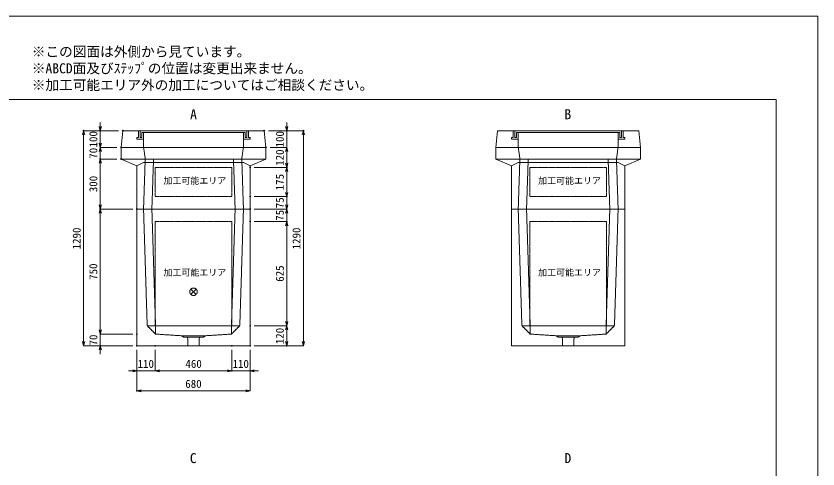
# Model space of a CAD drawing. Units: millimetres, scale not verified. Extents: x -3712 to 3712, y -2625 to 2625.
# Drawn here: x -1103 to 3712, y -91 to 2625 of the extents above; entities that cross this region are included whole.
import ezdxf
from ezdxf.enums import TextEntityAlignment as Align

# ---------------------------------------------------------------- set-up
doc = ezdxf.new("R2010")
doc.units = ezdxf.units.MM
doc.header["$LTSCALE"] = 10
doc.header["$PDMODE"] = 32
doc.header["$PDSIZE"] = 5
doc.linetypes.add('LONG_DASHED1', pattern=[7, 6, -1])
doc.linetypes.add('LONG_DOUBLE_CHAIN', pattern=[21.8, 18, -1, 0.6, -0.6, 0.6, -1])
for name, color, linetype, lineweight in [('0-0_D-TTL', 7, 'Continuous', 9), ('0-1_Defpoints', 7, 'Continuous', 9), ('0-3_D-TTL-TXT', 7, 'Continuous', 9), ('0-4_D-STR-DIM', 3, 'Continuous', 9), ('0-5_0', 7, 'Continuous', 9), ('0-6_D-STR-TXT', 7, 'Continuous', 9), ('0-7_D-STR', 7, 'LONG_DASHED1', 9), ('0-9_D-STR-STR4', 134, 'LONG_DASHED1', 9), ('0-A_D-STR-STR5', 1, 'LONG_DOUBLE_CHAIN', 9)]:
    doc.layers.add(name, color=color, linetype=linetype, lineweight=lineweight)
doc.styles.add('ＭＳ ゴシック', font='')
doc.styles.get('ＭＳ ゴシック').set_extended_font_data('MS Gothic')

# ---------------------------------------------------------------- blocks, each defined once
blk = doc.blocks.new('A$C4DE05FD1')
at = {"layer": '0-0_D-TTL', "color": 134}
for p, q in [((2000, 38000), (57400, 38000)), ((57400, 38000), (57400, 2000))]:
    blk.add_line(p, q, dxfattribs=at)
at = {"layer": '0-1_Defpoints', "color": 134}
for p, q in [((0, 42000), (59400, 42000)), ((59400, 42000), (59400, 0))]:
    blk.add_line(p, q, dxfattribs=at)
at = {"layer": '0-3_D-TTL-TXT', "style": 'ＭＳ ゴシック'}
for s, p in [('※この図面は外側から見ています。', (21630.46, 39907.83)), ('※ABCD面及びｽﾃｯﾌﾟの位置は変更出来ません。', (21630.46, 39107.83)), ('※加工可能エリア外の加工についてはご相談ください。', (21630.46, 38307.83))]:
    blk.add_text(s, height=481.1, dxfattribs=at).set_placement(p, align=Align.BOTTOM_LEFT)
blk = doc.blocks.new('_Open30')
at = {"layer": '0-5_0'}
blk.add_line((0, 0), (-10, 0), dxfattribs=at)
blk.add_lwpolyline([(-10, 2.679), (0, 0), (-10, -2.679)], dxfattribs=at)
blk = doc.blocks.new('A$C31CA379A')
at = {"layer": '0-6_D-STR-TXT', "style": 'ＭＳ ゴシック'}
for s, p in [('A', (-162.94, -1095.26)), ('B', (17819.31, -1095.26)), ('C', (-175.69, -17595.27)), ('D', (17819.31, -17595.27))]:
    blk.add_text(s, height=481.1, dxfattribs=at).set_placement(p, align=Align.BOTTOM_LEFT)
blk = doc.blocks.new('A$C019679C0')
at = {"layer": '0-7_D-STR', "linetype": 'Continuous'}
for p, q in [((-4350, 0), (-4250, 1000)), ((4250, 1000), (-4250, 1000)), ((4350, 0), (4250, 1000)), ((-4350, 0), (4350, 0))]:
    blk.add_line(p, q, dxfattribs=at)
at = {"layer": '0-7_D-STR'}
for p, q in [((-3000, 0), (-3000, 900)), ((3000, 900), (3000, 0))]:
    blk.add_line(p, q, dxfattribs=at)
at = {"layer": '0-9_D-STR-STR4'}
for points in [[(-3300, 1000), (-3300, 600), (-3400, 600), (-3400, 500), (-3000, 500)], [(-3000, 900), (-3100, 900), (-3100, 600), (-3200, 600), (-3200, 1000)], [(3300, 1000), (3300, 600), (3400, 600), (3400, 500), (3000, 500)], [(3100, 900), (3100, 600), (3200, 600), (3200, 1000)], [(-3000, 900), (3000, 900), (3100, 900)]]:
    blk.add_lwpolyline(points, dxfattribs=at)
blk = doc.blocks.new('A$C4F3A2615')
at = {"layer": '0-7_D-STR', "linetype": 'Continuous'}
for p, q in [((-4350, 3700), (4350, 3700)), ((-4350, 3000), (-4350, 3700)), ((4350, 3700), (4350, 3000)), ((-4350, 3000), (4350, 3000)), ((-3400, 2600), (-4350, 3000)), ((3400, 2600), (4350, 3000)), ((-3400, 2600), (-3000, 2800)), ((-3400, 0), (-3400, 2600)), ((-3000, 2800), (3000, 2800)), ((3400, 2600), (3000, 2800)), ((3400, 0), (3400, 2600)), ((-3400, 0), (3400, 0))]:
    blk.add_line(p, q, dxfattribs=at)
at = {"layer": '0-7_D-STR'}
for p, q in [((-3000, 3700), (-2900, 3000)), ((3000, 3700), (2900, 3000)), ((-2900, 3000), (-3000, 0)), ((-2400, 3000), (-2500, 0)), ((2400, 3000), (2500, 0)), ((2900, 3000), (3000, 0))]:
    blk.add_line(p, q, dxfattribs=at)
at = {"layer": '0-A_D-STR-STR5'}
for p, q in [((2300, 2500), (2300, 750)), ((2300, 750), (-2300, 750))]:
    blk.add_line(p, q, dxfattribs=at)
blk.add_lwpolyline([(2300, 2500), (-2300, 2500), (-2300, 750)], dxfattribs=at)
blk = doc.blocks.new('A$C047E123F')
at = {"layer": '0-7_D-STR', "linetype": 'Continuous'}
for p, q in [((-3400, -8200), (-3400, 0)), ((-3400, 0), (3400, 0)), ((3400, -8200), (3400, 0)), ((-3400, -8200), (3400, -8200))]:
    blk.add_line(p, q, dxfattribs=at)
at = {"layer": '0-7_D-STR'}
for p, q in [((-3000, 0), (-2780, -7000)), ((-2500, 0), (-2280, -7000)), ((2500, 0), (2280, -7000)), ((3000, 0), (2780, -7000)), ((-2280, -7500), (-2780, -7000)), ((-2780, -7000), (2780, -7000)), ((-2280, -7500), (-2280, -7000)), ((2280, -7500), (2780, -7000)), ((2280, -7500), (2280, -7000)), ((-2280, -7500), (-700, -7600)), ((-600, -7690), (-700, -7600)), ((-700, -7600), (700, -7600)), ((-600, -7690), (600, -7690)), ((-336.2, -8200), (-352.5, -7690)), ((336.2, -8200), (352.5, -7690)), ((600, -7690), (700, -7600)), ((2280, -7500), (700, -7600))]:
    blk.add_line(p, q, dxfattribs=at)
at = {"layer": '0-A_D-STR-STR5'}
for p, q in [((2300, -750), (2300, -7000)), ((2300, -7000), (-2300, -7000))]:
    blk.add_line(p, q, dxfattribs=at)
blk.add_lwpolyline([(2300, -750), (-2300, -750), (-2300, -7000)], dxfattribs=at)
blk = doc.blocks.new('A$C1C640AAB')
at = {"layer": '0-A_D-STR-STR5'}
for p, q in [((-159.1, -159.1), (159.1, 159.1)), ((-159.1, 159.1), (159.1, -159.1))]:
    blk.add_line(p, q, dxfattribs=at)
blk.add_circle((0, 0), 225, dxfattribs=at)
blk = doc.blocks.new('A$C1952ad96')
at = {"layer": '0-7_D-STR'}
blk.add_blockref('A$C047E123F', (0, 0), dxfattribs=at)
at = {"layer": '0-A_D-STR-STR5'}
blk.add_blockref('A$C1C640AAB', (0, -4960), dxfattribs=at)

msp = doc.modelspace()

# ---------------------------------------------------------------- linework, layer by layer
at = {"layer": '0-1_Defpoints'}
for p in [(-697.5, 1937.5), (-597.5, 1937.5), (-462.5, 1937.5), (387.5, 1937.5), (522.5, 1937.5), (622.5, 1937.5), (-472.5, 1837.5), (397.5, 1837.5), (-597.5, 1767.5), (-472.5, 1767.5), (302.5, 1717.5), (522.5, 1717.5), (302.5, 1542.5), (522.5, 1542.5), (-597.5, 1467.5), (-377.5, 1467.5), (-377.5, 1467.5), (302.5, 1467.5), (302.5, 1392.5), (522.5, 1392.5), (302.5, 767.5), (-377.5, 717.5), (-597.5, 647.5), (-377.5, 647.5), (-377.5, 647.5), (-377.5, 647.5), (-267.5, 647.5), (192.5, 647.5), (302.5, 647.5), (302.5, 647.5), (302.5, 647.5), (522.5, 647.5), (-377.5, 497.5), (192.5, 497.5), (302.5, 497.5), (-377.5, 377.5)]:
    msp.add_point(p, dxfattribs=at)
at = {"layer": '0-4_D-STR-DIM'}
for p, q in [((-597.5, 1962.5), (-597.5, 1987.5)), ((522.5, 1962.5), (522.5, 1987.5)), ((-487.5, 1937.5), (-697.5, 1937.5)), ((-487.5, 1937.5), (-597.5, 1937.5)), ((-597.5, 1837.5), (-597.5, 1937.5)), ((412.5, 1937.5), (522.5, 1937.5)), ((412.5, 1937.5), (622.5, 1937.5)), ((522.5, 1837.5), (522.5, 1937.5)), ((-697.5, 672.5), (-697.5, 1912.5)), ((-597.5, 1862.5), (-597.5, 1887.5)), ((622.5, 672.5), (622.5, 1912.5)), ((-497.5, 1837.5), (-597.5, 1837.5)), ((-597.5, 1837.5), (-597.5, 1767.5)), ((-497.5, 1837.5), (-597.5, 1837.5)), ((422.5, 1837.5), (522.5, 1837.5)), ((422.5, 1837.5), (522.5, 1837.5)), ((-597.5, 1812.5), (-597.5, 1787.5)), ((522.5, 1812.5), (522.5, 1742.5)), ((522.5, 1812.5), (522.5, 1787.5)), ((-497.5, 1767.5), (-597.5, 1767.5)), ((-497.5, 1767.5), (-597.5, 1767.5)), ((-597.5, 1742.5), (-597.5, 1717.5)), ((-597.5, 1492.5), (-597.5, 1742.5)), ((327.5, 1717.5), (522.5, 1717.5)), ((327.5, 1717.5), (522.5, 1717.5)), ((522.5, 1567.5), (522.5, 1692.5)), ((522.5, 1567.5), (522.5, 1592.5)), ((327.5, 1542.5), (522.5, 1542.5)), ((327.5, 1542.5), (522.5, 1542.5)), ((522.5, 1467.5), (522.5, 1542.5)), ((522.5, 1492.5), (522.5, 1517.5)), ((-402.5, 1467.5), (-597.5, 1467.5)), ((-402.5, 1467.5), (-597.5, 1467.5)), ((327.5, 1467.5), (522.5, 1467.5)), ((327.5, 1467.5), (522.5, 1467.5)), ((522.5, 1467.5), (522.5, 1392.5)), ((-597.5, 742.5), (-597.5, 1442.5)), ((522.5, 1442.5), (522.5, 1417.5)), ((327.5, 1392.5), (522.5, 1392.5)), ((327.5, 1392.5), (522.5, 1392.5)), ((522.5, 1367.5), (522.5, 1342.5)), ((522.5, 792.5), (522.5, 1367.5)), ((-597.5, 742.5), (-597.5, 767.5)), ((327.5, 767.5), (522.5, 767.5)), ((327.5, 767.5), (522.5, 767.5)), ((522.5, 742.5), (522.5, 672.5)), ((-402.5, 717.5), (-597.5, 717.5)), ((-402.5, 717.5), (-597.5, 717.5)), ((-597.5, 717.5), (-597.5, 647.5)), ((-402.5, 647.5), (-697.5, 647.5)), ((-402.5, 647.5), (-597.5, 647.5)), ((327.5, 647.5), (522.5, 647.5)), ((327.5, 647.5), (622.5, 647.5)), ((-597.5, 622.5), (-597.5, 597.5)), ((-377.5, 622.5), (-377.5, 497.5)), ((-377.5, 622.5), (-377.5, 377.5)), ((-267.5, 622.5), (-267.5, 497.5)), ((-267.5, 622.5), (-267.5, 497.5)), ((192.5, 622.5), (192.5, 497.5)), ((192.5, 622.5), (192.5, 497.5)), ((302.5, 622.5), (302.5, 497.5)), ((302.5, 622.5), (302.5, 377.5)), ((-402.5, 497.5), (-427.5, 497.5)), ((-267.5, 497.5), (-377.5, 497.5)), ((-242.5, 497.5), (-217.5, 497.5)), ((-242.5, 497.5), (167.5, 497.5)), ((167.5, 497.5), (142.5, 497.5)), ((192.5, 497.5), (302.5, 497.5)), ((327.5, 497.5), (352.5, 497.5)), ((277.5, 377.5), (-352.5, 377.5))]:
    msp.add_line(p, q, dxfattribs=at)

# ---------------------------------------------------------------- block references
at = {"layer": '0-0_D-TTL', "xscale": 0.125, "yscale": 0.125}
msp.add_blockref('A$C4DE05FD1', (-3712.5, -2625), dxfattribs=at)
at = {"layer": '0-4_D-STR-DIM', "xscale": 2.5, "yscale": 2.5}
for p, rotation in [((-697.5, 1937.5), 90), ((-597.5, 1937.5), 270), ((522.5, 1937.5), 270), ((622.5, 1937.5), 90), ((-597.5, 1837.5), 270), ((-597.5, 1837.5), 90), ((522.5, 1837.5), 90), ((522.5, 1837.5), 90), ((-597.5, 1767.5), 90), ((-597.5, 1767.5), 90), ((522.5, 1717.5), 270), ((522.5, 1717.5), 90), ((522.5, 1542.5), 270), ((522.5, 1542.5), 270), ((-597.5, 1467.5), 270), ((-597.5, 1467.5), 90), ((522.5, 1467.5), 270), ((522.5, 1467.5), 90), ((522.5, 1392.5), 90), ((522.5, 1392.5), 90), ((522.5, 767.5), 270), ((-597.5, 717.5), 270), ((-597.5, 717.5), 270), ((522.5, 767.5), 90), ((-697.5, 647.5), 270), ((-597.5, 647.5), 90), ((522.5, 647.5), 270), ((622.5, 647.5), 270), ((-267.5, 497.5), 180), ((-267.5, 497.5), 180), ((302.5, 497.5), 180), ((-377.5, 377.5), 180)]:
    msp.add_blockref('_Open30', p, dxfattribs=dict(at, rotation=rotation))
for p in [(-377.5, 497.5), (192.5, 497.5), (192.5, 497.5), (302.5, 377.5)]:
    msp.add_blockref('_Open30', p, dxfattribs=at)
at = {"layer": '0-6_D-STR-TXT', "xscale": 0.125, "yscale": 0.125}
msp.add_blockref('A$C31CA379A', (-37.5, 2125), dxfattribs=at)
at = {"layer": '0-7_D-STR', "xscale": 0.1, "yscale": 0.1}
for name, p in [('A$C019679C0', (-37.5, 1837.5)), ('A$C019679C0', (2212.5, 1837.5)), ('A$C4F3A2615', (-37.5, 1467.5)), ('A$C4F3A2615', (2212.5, 1467.5)), ('A$C1952ad96', (-37.5, 1467.5)), ('A$C047E123F', (2212.5, 1467.5))]:
    msp.add_blockref(name, p, dxfattribs=at)

# ---------------------------------------------------------------- texts
at = {"layer": '0-4_D-STR-DIM', "style": 'ＭＳ ゴシック'}
for s, p in [('100', (-600.75, 1836.85)), ('100', (519.25, 1836.85)), ('70', (-600.75, 1769.25)), ('120', (519.25, 1726.85)), ('300', (-600.75, 1568.63)), ('175', (519.25, 1580)), ('75', (519.25, 1472.4)), ('75', (519.25, 1397.4)), ('1290', (-700.75, 1225.6)), ('1290', (619.25, 1225.6)), ('750', (-600.75, 1043)), ('625', (519.25, 1031.4)), ('120', (519.25, 656.85)), ('70', (-600.75, 649.25))]:
    msp.add_text(s, height=48.09, rotation=90, dxfattribs=at).set_placement(p, align=Align.BOTTOM_LEFT)
for s, p in [('110', (-373.15, 500.75)), ('460', (-86, 500.75)), ('110', (196.85, 500.75)), ('680', (-86.75, 380.75))]:
    msp.add_text(s, height=48.09, dxfattribs=at).set_placement(p, align=Align.BOTTOM_LEFT)
at = {"layer": '0-A_D-STR-STR5', "style": 'ＭＳ ゴシック'}
for p in [(-217.98, 1606.7), (2032.02, 1606.7), (-217.98, 1056.11), (2032.02, 1056.11)]:
    msp.add_text('加工可能エリア', height=38.49, dxfattribs=at).set_placement(p, align=Align.BOTTOM_LEFT)

doc.saveas('drawing.dxf')
